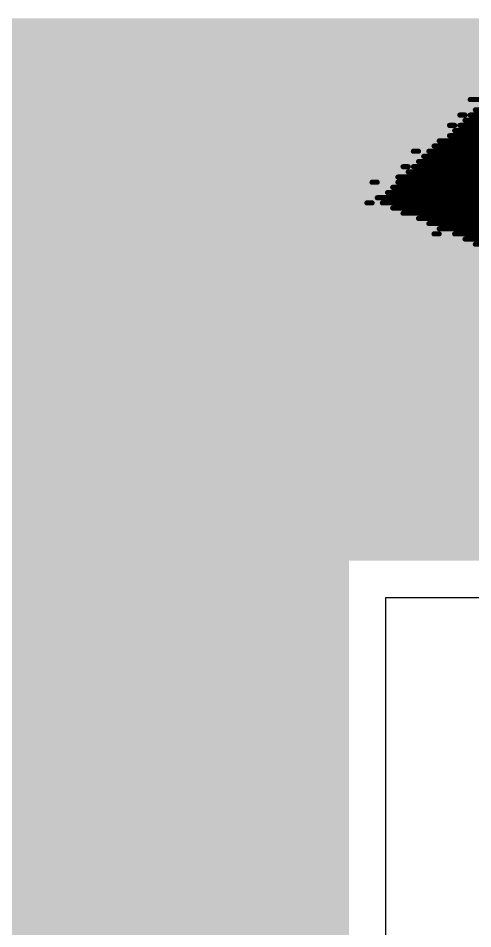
# Model space of a CAD drawing. Header units: inches. Extents: x -5 to 433, y -20 to 71.
# Drawn here: x 12.343 to 14.578, y 54.578 to 59.055 of the extents above; entities that cross this region are included whole.
import ezdxf

# ---------------------------------------------------------------- set-up
doc = ezdxf.new("R2010")
doc.units = ezdxf.units.IN
doc.layers.add('Bottom Overlay', color=54, linetype='Continuous')
doc.layers.add('Top Layer', color=1, linetype='Continuous')

msp = doc.modelspace()

# ---------------------------------------------------------------- hatches: boundary and pattern name
at = {"layer": 'Top Layer'}
for points in [[(8.89, 56.388), (76.581, 56.388), (76.581, 59.055), (8.89, 59.055)], [(8.89, -10.9982), (13.97, -10.9982), (13.97, 57.1754), (8.89, 57.1754)]]:
    msp.add_hatch(color=1, dxfattribs=at).paths.add_polyline_path(points)

# ---------------------------------------------------------------- linework, layer by layer
at = {"layer": 'Bottom Overlay'}
for points in [[(14.5656, 58.655, 0.0254, 0.0254, 0), (14.6164, 58.655, 0.0254, 0.0254, 0)], [(14.591, 58.6042, 0.0254, 0.0254, 0), (18.1216, 58.6042, 0.0254, 0.0254, 0)], [(14.5148, 58.5788, 0.0254, 0.0254, 0), (14.5402, 58.5788, 0.0254, 0.0254, 0)], [(14.5402, 58.5534, 0.0254, 0.0254, 0), (18.1724, 58.5534, 0.0254, 0.0254, 0)], [(14.5656, 58.5788, 0.0254, 0.0254, 0), (18.1216, 58.5788, 0.0254, 0.0254, 0)], [(14.464, 58.528, 0.0254, 0.0254, 0), (14.4894, 58.528, 0.0254, 0.0254, 0)], [(14.4894, 58.5026, 0.0254, 0.0254, 0), (18.2486, 58.5026, 0.0254, 0.0254, 0)], [(14.5148, 58.528, 0.0254, 0.0254, 0), (18.1978, 58.528, 0.0254, 0.0254, 0)], [(14.464, 58.4772, 0.0254, 0.0254, 0), (18.3248, 58.4772, 0.0254, 0.0254, 0)], [(14.3878, 58.4264, 0.0254, 0.0254, 0), (18.3248, 58.4264, 0.0254, 0.0254, 0)], [(14.4132, 58.4518, 0.0254, 0.0254, 0), (18.274, 58.4518, 0.0254, 0.0254, 0)], [(14.2862, 58.401, 0.0254, 0.0254, 0), (14.3116, 58.401, 0.0254, 0.0254, 0)], [(14.337, 58.3756, 0.0254, 0.0254, 0), (18.401, 58.3756, 0.0254, 0.0254, 0)], [(14.3624, 58.401, 0.0254, 0.0254, 0), (18.3502, 58.401, 0.0254, 0.0254, 0)], [(14.2354, 58.3248, 0.0254, 0.0254, 0), (14.2608, 58.3248, 0.0254, 0.0254, 0)], [(14.2862, 58.3248, 0.0254, 0.0254, 0), (18.4264, 58.3248, 0.0254, 0.0254, 0)], [(14.3116, 58.3502, 0.0254, 0.0254, 0), (18.401, 58.3502, 0.0254, 0.0254, 0)], [(14.21, 58.274, 0.0254, 0.0254, 0), (18.5026, 58.274, 0.0254, 0.0254, 0)], [(14.2608, 58.2994, 0.0254, 0.0254, 0), (18.4518, 58.2994, 0.0254, 0.0254, 0)], [(14.083, 58.2486, 0.0254, 0.0254, 0), (14.1084, 58.2486, 0.0254, 0.0254, 0)], [(14.21, 58.2486, 0.0254, 0.0254, 0), (18.528, 58.2486, 0.0254, 0.0254, 0)], [(14.1592, 58.1978, 0.0254, 0.0254, 0), (18.5788, 58.1978, 0.0254, 0.0254, 0)], [(14.1846, 58.2232, 0.0254, 0.0254, 0), (18.5534, 58.2232, 0.0254, 0.0254, 0)], [(14.0576, 58.147, 0.0254, 0.0254, 0), (14.083, 58.147, 0.0254, 0.0254, 0)], [(14.1084, 58.1724, 0.0254, 0.0254, 0), (18.6042, 58.1724, 0.0254, 0.0254, 0)], [(14.1338, 58.147, 0.0254, 0.0254, 0), (18.6296, 58.147, 0.0254, 0.0254, 0)], [(14.1846, 58.1216, 0.0254, 0.0254, 0), (18.655, 58.1216, 0.0254, 0.0254, 0)], [(14.2354, 58.0962, 0.0254, 0.0254, 0), (18.6804, 58.0962, 0.0254, 0.0254, 0)], [(14.3116, 58.0708, 0.0254, 0.0254, 0), (18.7058, 58.0708, 0.0254, 0.0254, 0)], [(14.3624, 58.0454, 0.0254, 0.0254, 0), (18.7312, 58.0454, 0.0254, 0.0254, 0)], [(14.4132, 58.02, 0.0254, 0.0254, 0), (18.7566, 58.02, 0.0254, 0.0254, 0)], [(14.3878, 57.9946, 0.0254, 0.0254, 0), (14.4132, 57.9946, 0.0254, 0.0254, 0)], [(14.4894, 57.9946, 0.0254, 0.0254, 0), (18.8074, 57.9946, 0.0254, 0.0254, 0)], [(14.5402, 57.9692, 0.0254, 0.0254, 0), (18.8328, 57.9692, 0.0254, 0.0254, 0)], [(14.591, 57.9438, 0.0254, 0.0254, 0), (18.8582, 57.9438, 0.0254, 0.0254, 0)]]:
    msp.add_lwpolyline(points, format="xyseb", dxfattribs=at)
for points in [[(14.5593, 58.655, 0.0127, 0.0127, 1), (14.572, 58.655, 0.0127, 0.0127, 1)], [(14.5847, 58.6042, 0.0127, 0.0127, 1), (14.5974, 58.6042, 0.0127, 0.0127, 1)], [(14.5085, 58.5788, 0.0127, 0.0127, 1), (14.5212, 58.5788, 0.0127, 0.0127, 1)], [(14.5339, 58.5788, 0.0127, 0.0127, 1), (14.5466, 58.5788, 0.0127, 0.0127, 1)], [(14.5339, 58.5534, 0.0127, 0.0127, 1), (14.5466, 58.5534, 0.0127, 0.0127, 1)], [(14.5593, 58.5788, 0.0127, 0.0127, 1), (14.572, 58.5788, 0.0127, 0.0127, 1)], [(14.4577, 58.528, 0.0127, 0.0127, 1), (14.4704, 58.528, 0.0127, 0.0127, 1)], [(14.4831, 58.528, 0.0127, 0.0127, 1), (14.4958, 58.528, 0.0127, 0.0127, 1)], [(14.4831, 58.5026, 0.0127, 0.0127, 1), (14.4958, 58.5026, 0.0127, 0.0127, 1)], [(14.5085, 58.528, 0.0127, 0.0127, 1), (14.5212, 58.528, 0.0127, 0.0127, 1)], [(14.4577, 58.4772, 0.0127, 0.0127, 1), (14.4704, 58.4772, 0.0127, 0.0127, 1)], [(14.3815, 58.4264, 0.0127, 0.0127, 1), (14.3942, 58.4264, 0.0127, 0.0127, 1)], [(14.4069, 58.4518, 0.0127, 0.0127, 1), (14.4196, 58.4518, 0.0127, 0.0127, 1)], [(14.2799, 58.401, 0.0127, 0.0127, 1), (14.2926, 58.401, 0.0127, 0.0127, 1)], [(14.3053, 58.401, 0.0127, 0.0127, 1), (14.318, 58.401, 0.0127, 0.0127, 1)], [(14.3307, 58.3756, 0.0127, 0.0127, 1), (14.3434, 58.3756, 0.0127, 0.0127, 1)], [(14.3561, 58.401, 0.0127, 0.0127, 1), (14.3688, 58.401, 0.0127, 0.0127, 1)], [(14.2291, 58.3248, 0.0127, 0.0127, 1), (14.2418, 58.3248, 0.0127, 0.0127, 1)], [(14.2545, 58.3248, 0.0127, 0.0127, 1), (14.2672, 58.3248, 0.0127, 0.0127, 1)], [(14.2799, 58.3248, 0.0127, 0.0127, 1), (14.2926, 58.3248, 0.0127, 0.0127, 1)], [(14.3053, 58.3502, 0.0127, 0.0127, 1), (14.318, 58.3502, 0.0127, 0.0127, 1)], [(14.2037, 58.274, 0.0127, 0.0127, 1), (14.2164, 58.274, 0.0127, 0.0127, 1)], [(14.2545, 58.2994, 0.0127, 0.0127, 1), (14.2672, 58.2994, 0.0127, 0.0127, 1)], [(14.0767, 58.2486, 0.0127, 0.0127, 1), (14.0894, 58.2486, 0.0127, 0.0127, 1)], [(14.1021, 58.2486, 0.0127, 0.0127, 1), (14.1148, 58.2486, 0.0127, 0.0127, 1)], [(14.2037, 58.2486, 0.0127, 0.0127, 1), (14.2164, 58.2486, 0.0127, 0.0127, 1)], [(14.1529, 58.1978, 0.0127, 0.0127, 1), (14.1656, 58.1978, 0.0127, 0.0127, 1)], [(14.1783, 58.2232, 0.0127, 0.0127, 1), (14.191, 58.2232, 0.0127, 0.0127, 1)], [(14.0513, 58.147, 0.0127, 0.0127, 1), (14.064, 58.147, 0.0127, 0.0127, 1)], [(14.0767, 58.147, 0.0127, 0.0127, 1), (14.0894, 58.147, 0.0127, 0.0127, 1)], [(14.1021, 58.1724, 0.0127, 0.0127, 1), (14.1148, 58.1724, 0.0127, 0.0127, 1)], [(14.1275, 58.147, 0.0127, 0.0127, 1), (14.1402, 58.147, 0.0127, 0.0127, 1)], [(14.1783, 58.1216, 0.0127, 0.0127, 1), (14.191, 58.1216, 0.0127, 0.0127, 1)], [(14.2291, 58.0962, 0.0127, 0.0127, 1), (14.2418, 58.0962, 0.0127, 0.0127, 1)], [(14.3053, 58.0708, 0.0127, 0.0127, 1), (14.318, 58.0708, 0.0127, 0.0127, 1)], [(14.3561, 58.0454, 0.0127, 0.0127, 1), (14.3688, 58.0454, 0.0127, 0.0127, 1)], [(14.4069, 58.02, 0.0127, 0.0127, 1), (14.4196, 58.02, 0.0127, 0.0127, 1)], [(14.3815, 57.9946, 0.0127, 0.0127, 1), (14.3942, 57.9946, 0.0127, 0.0127, 1)], [(14.4069, 57.9946, 0.0127, 0.0127, 1), (14.4196, 57.9946, 0.0127, 0.0127, 1)], [(14.4831, 57.9946, 0.0127, 0.0127, 1), (14.4958, 57.9946, 0.0127, 0.0127, 1)], [(14.5339, 57.9692, 0.0127, 0.0127, 1), (14.5466, 57.9692, 0.0127, 0.0127, 1)], [(14.5847, 57.9438, 0.0127, 0.0127, 1), (14.5974, 57.9438, 0.0127, 0.0127, 1)]]:
    msp.add_lwpolyline(points, format="xyseb", close=True, dxfattribs=at)
at = {"layer": 'Top Layer'}
for p, q in [((14.1513, 10.3329), (14.1513, 56.2067)), ((14.1513, 56.2067), (74.2026, 56.2067))]:
    msp.add_line(p, q, dxfattribs=at)

doc.saveas('drawing.dxf')
